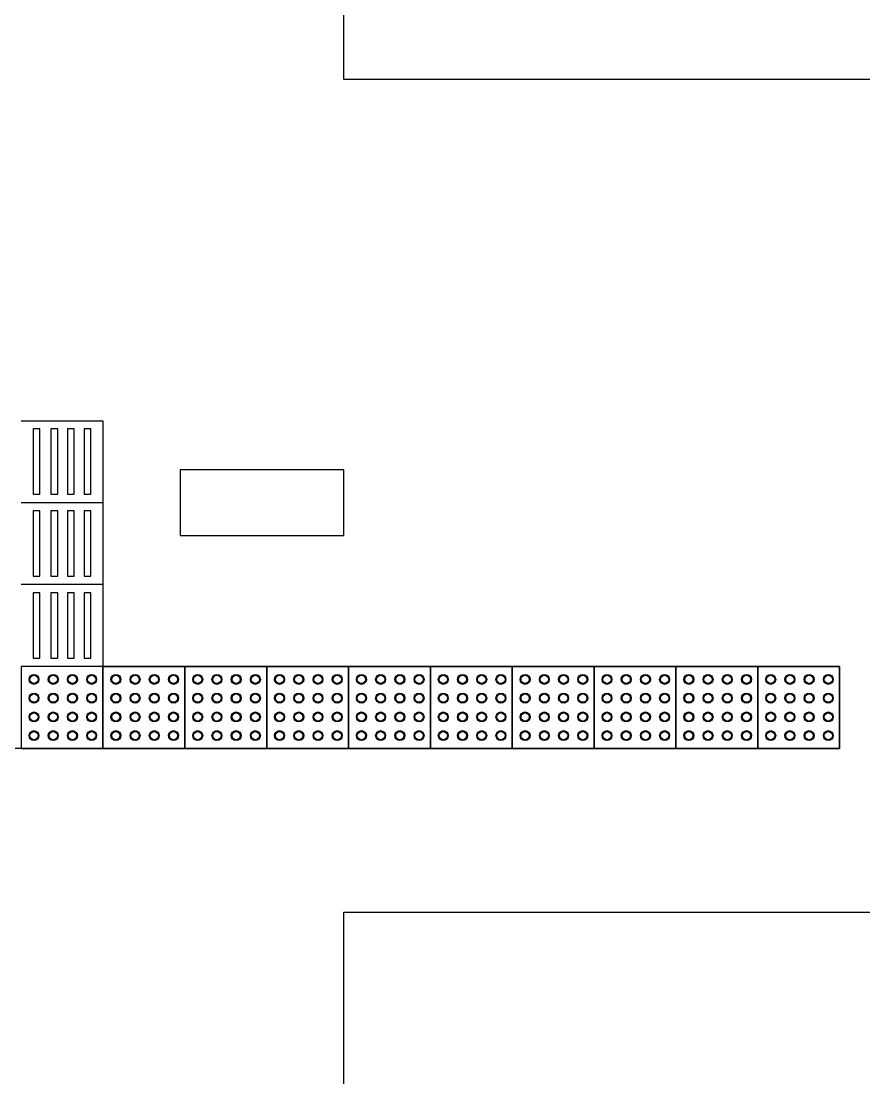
# Model space of a CAD drawing. Header units: metres. Extents: x 341 to 459, y 1341 to 1425.
# Drawn here: x 434.855 to 437.429, y 1391.608 to 1394.833 of the extents above; entities that cross this region are included whole.
import ezdxf

# ---------------------------------------------------------------- set-up
doc = ezdxf.new("R2010")
doc.units = ezdxf.units.M
for name, color, linetype in [('BASE DE CONCRETO', 251, 'Continuous'), ('Itens de detalhe', 7, 'Continuous'), ('Notas de texto-1', 7, 'Continuous')]:
    doc.layers.add(name, color=color, linetype=linetype)

# ---------------------------------------------------------------- blocks, each defined once
blk = doc.blocks.new('piso tatil')
at = {"layer": 'Itens de detalhe', "color": 252, "true_color": 0x939598, "extrusion": (0, 0, -1)}
for p, q in [((-76.9585, 43.9795), (-76.7085, 43.9795)), ((-76.9585, 43.9795), (-76.7085, 43.9795)), ((-76.7085, 43.9795), (-76.7085, 43.7295)), ((-76.7085, 43.9795), (-76.7085, 43.7295)), ((-76.9215, 43.9547), (-76.9215, 43.7552)), ((-76.9011, 43.9547), (-76.9215, 43.9547)), ((-76.9011, 43.7552), (-76.9011, 43.9547)), ((-76.8673, 43.9547), (-76.8673, 43.7552)), ((-76.8468, 43.9547), (-76.8673, 43.9547)), ((-76.8468, 43.7552), (-76.8468, 43.9547)), ((-76.8166, 43.9547), (-76.8166, 43.7552)), ((-76.7961, 43.9547), (-76.8166, 43.9547)), ((-76.7961, 43.7552), (-76.7961, 43.9547)), ((-76.7659, 43.9547), (-76.7659, 43.7552)), ((-76.7454, 43.9547), (-76.7659, 43.9547)), ((-76.7454, 43.7552), (-76.7454, 43.9547)), ((-76.9215, 43.7552), (-76.9011, 43.7552)), ((-76.8673, 43.7552), (-76.8468, 43.7552)), ((-76.8166, 43.7552), (-76.7961, 43.7552)), ((-76.7659, 43.7552), (-76.7454, 43.7552)), ((-76.7085, 43.7295), (-76.9585, 43.7295)), ((-76.7085, 43.7295), (-76.9585, 43.7295)), ((-76.9215, 43.7047), (-76.9215, 43.5052)), ((-76.9011, 43.7047), (-76.9215, 43.7047)), ((-76.9011, 43.5052), (-76.9011, 43.7047)), ((-76.8673, 43.7047), (-76.8673, 43.5052)), ((-76.8468, 43.7047), (-76.8673, 43.7047)), ((-76.8468, 43.5052), (-76.8468, 43.7047)), ((-76.8166, 43.7047), (-76.8166, 43.5052)), ((-76.7961, 43.7047), (-76.8166, 43.7047)), ((-76.7961, 43.5052), (-76.7961, 43.7047)), ((-76.7659, 43.7047), (-76.7659, 43.5052)), ((-76.7454, 43.7047), (-76.7659, 43.7047)), ((-76.7454, 43.5052), (-76.7454, 43.7047)), ((-76.7085, 43.7295), (-76.7085, 43.4795)), ((-76.7085, 43.7295), (-76.7085, 43.4795)), ((-76.7085, 43.4795), (-76.9585, 43.4795)), ((-76.7085, 43.4795), (-76.9585, 43.4795)), ((-76.9215, 43.5052), (-76.9011, 43.5052)), ((-76.8673, 43.5052), (-76.8468, 43.5052)), ((-76.8166, 43.5052), (-76.7961, 43.5052)), ((-76.7659, 43.5052), (-76.7454, 43.5052)), ((-76.7085, 43.4795), (-76.7085, 43.2295)), ((-76.7085, 43.4795), (-76.7085, 43.2295)), ((-76.9215, 43.4547), (-76.9215, 43.2552)), ((-76.9011, 43.4547), (-76.9215, 43.4547)), ((-76.9011, 43.2552), (-76.9011, 43.4547)), ((-76.8673, 43.4547), (-76.8673, 43.2552)), ((-76.8468, 43.4547), (-76.8673, 43.4547)), ((-76.8468, 43.2552), (-76.8468, 43.4547)), ((-76.8166, 43.4547), (-76.8166, 43.2552)), ((-76.7961, 43.4547), (-76.8166, 43.4547)), ((-76.7961, 43.2552), (-76.7961, 43.4547)), ((-76.7659, 43.4547), (-76.7659, 43.2552)), ((-76.7454, 43.4547), (-76.7659, 43.4547)), ((-76.7454, 43.2552), (-76.7454, 43.4547)), ((-76.9215, 43.2552), (-76.9011, 43.2552)), ((-76.8673, 43.2552), (-76.8468, 43.2552)), ((-76.8166, 43.2552), (-76.7961, 43.2552)), ((-76.7659, 43.2552), (-76.7454, 43.2552)), ((-76.7085, 43.2295), (-76.9585, 43.2295)), ((-76.7085, 43.2295), (-76.9585, 43.2295))]:
    blk.add_line(p, q, dxfattribs=at)
at = {"layer": 'Itens de detalhe', "color": 252, "true_color": 0x939598}
for p, q in [((-76.9585, 43.2295), (-76.9585, 42.9795)), ((-76.4585, 43.2295), (-76.7085, 43.2295)), ((-76.7085, 43.2295), (-76.4585, 43.2295)), ((-76.7085, 42.9795), (-76.7085, 43.2295)), ((-76.7085, 43.2295), (-76.7085, 42.9795)), ((-76.2085, 43.2295), (-76.4585, 43.2295)), ((-76.4585, 43.2295), (-76.2085, 43.2295)), ((-76.4585, 42.9795), (-76.4585, 43.2295)), ((-76.4585, 43.2295), (-76.4585, 42.9795)), ((-75.9585, 43.2295), (-76.2085, 43.2295)), ((-76.2085, 43.2295), (-75.9585, 43.2295)), ((-76.2085, 42.9795), (-76.2085, 43.2295)), ((-76.2085, 43.2295), (-76.2085, 42.9795)), ((-75.7085, 43.2295), (-75.9585, 43.2295)), ((-75.9585, 43.2295), (-75.7085, 43.2295)), ((-75.9585, 42.9795), (-75.9585, 43.2295)), ((-75.9585, 43.2295), (-75.9585, 42.9795)), ((-75.4585, 43.2295), (-75.7085, 43.2295)), ((-75.7085, 43.2295), (-75.4585, 43.2295)), ((-75.7085, 42.9795), (-75.7085, 43.2295)), ((-75.7085, 43.2295), (-75.7085, 42.9795)), ((-75.2085, 43.2295), (-75.4585, 43.2295)), ((-75.4585, 43.2295), (-75.2085, 43.2295)), ((-75.4585, 42.9795), (-75.4585, 43.2295)), ((-75.4585, 43.2295), (-75.4585, 42.9795)), ((-74.9585, 43.2295), (-75.2085, 43.2295)), ((-75.2085, 43.2295), (-74.9585, 43.2295)), ((-75.2085, 42.9795), (-75.2085, 43.2295)), ((-75.2085, 43.2295), (-75.2085, 42.9795)), ((-74.7085, 43.2295), (-74.9585, 43.2295)), ((-74.9585, 43.2295), (-74.7085, 43.2295)), ((-74.9585, 42.9795), (-74.9585, 43.2295)), ((-74.9585, 43.2295), (-74.9585, 42.9795)), ((-74.4585, 43.2295), (-74.7085, 43.2295)), ((-74.7085, 43.2295), (-74.4585, 43.2295)), ((-74.7085, 42.9795), (-74.7085, 43.2295)), ((-74.7085, 43.2295), (-74.7085, 42.9795)), ((-74.4585, 42.9795), (-74.4585, 43.2295)), ((-74.4585, 43.2295), (-74.4585, 42.9795)), ((-76.9585, 42.9795), (-77.2085, 42.9795)), ((-76.9585, 42.9795), (-76.7085, 42.9795)), ((-76.7085, 42.9795), (-76.9585, 42.9795)), ((-76.7085, 42.9795), (-76.4585, 42.9795)), ((-76.4585, 42.9795), (-76.7085, 42.9795)), ((-76.4585, 42.9795), (-76.2085, 42.9795)), ((-76.2085, 42.9795), (-76.4585, 42.9795)), ((-76.2085, 42.9795), (-75.9585, 42.9795)), ((-75.9585, 42.9795), (-76.2085, 42.9795)), ((-75.9585, 42.9795), (-75.7085, 42.9795)), ((-75.7085, 42.9795), (-75.9585, 42.9795)), ((-75.7085, 42.9795), (-75.4585, 42.9795)), ((-75.4585, 42.9795), (-75.7085, 42.9795)), ((-75.4585, 42.9795), (-75.2085, 42.9795)), ((-75.2085, 42.9795), (-75.4585, 42.9795)), ((-75.2085, 42.9795), (-74.9585, 42.9795)), ((-74.9585, 42.9795), (-75.2085, 42.9795)), ((-74.9585, 42.9795), (-74.7085, 42.9795)), ((-74.7085, 42.9795), (-74.9585, 42.9795)), ((-74.7085, 42.9795), (-74.4585, 42.9795)), ((-74.4585, 42.9795), (-74.7085, 42.9795))]:
    blk.add_line(p, q, dxfattribs=at)
for centre, radius in [((-76.9191, 43.1903), 0.0152), ((-76.9191, 43.1903), 0.0126), ((-76.8604, 43.1903), 0.0152), ((-76.8604, 43.1903), 0.0126), ((-76.8017, 43.1903), 0.0152), ((-76.8017, 43.1903), 0.0126), ((-76.743, 43.1903), 0.0152), ((-76.743, 43.1903), 0.0126), ((-76.6691, 43.1903), 0.0152), ((-76.6691, 43.1903), 0.0126), ((-76.6104, 43.1903), 0.0152), ((-76.6104, 43.1903), 0.0126), ((-76.5517, 43.1903), 0.0152), ((-76.5517, 43.1903), 0.0126), ((-76.493, 43.1903), 0.0152), ((-76.493, 43.1903), 0.0126), ((-76.4191, 43.1903), 0.0152), ((-76.4191, 43.1903), 0.0126), ((-76.3604, 43.1903), 0.0152), ((-76.3604, 43.1903), 0.0126), ((-76.3017, 43.1903), 0.0152), ((-76.3017, 43.1903), 0.0126), ((-76.243, 43.1903), 0.0152), ((-76.243, 43.1903), 0.0126), ((-76.1691, 43.1903), 0.0152), ((-76.1691, 43.1903), 0.0126), ((-76.1104, 43.1903), 0.0152), ((-76.1104, 43.1903), 0.0126), ((-76.0517, 43.1903), 0.0152), ((-76.0517, 43.1903), 0.0126), ((-75.993, 43.1903), 0.0152), ((-75.993, 43.1903), 0.0126), ((-75.9191, 43.1903), 0.0152), ((-75.9191, 43.1903), 0.0126), ((-75.8604, 43.1903), 0.0152), ((-75.8604, 43.1903), 0.0126), ((-75.8017, 43.1903), 0.0152), ((-75.8017, 43.1903), 0.0126), ((-75.743, 43.1903), 0.0152), ((-75.743, 43.1903), 0.0126), ((-75.6691, 43.1903), 0.0152), ((-75.6691, 43.1903), 0.0126), ((-75.6104, 43.1903), 0.0152), ((-75.6104, 43.1903), 0.0126), ((-75.5517, 43.1903), 0.0152), ((-75.5517, 43.1903), 0.0126), ((-75.493, 43.1903), 0.0152), ((-75.493, 43.1903), 0.0126), ((-75.4191, 43.1903), 0.0152), ((-75.4191, 43.1903), 0.0126), ((-75.3604, 43.1903), 0.0152), ((-75.3604, 43.1903), 0.0126), ((-75.3017, 43.1903), 0.0152), ((-75.3017, 43.1903), 0.0126), ((-75.243, 43.1903), 0.0152), ((-75.243, 43.1903), 0.0126), ((-75.1691, 43.1903), 0.0152), ((-75.1691, 43.1903), 0.0126), ((-75.1104, 43.1903), 0.0152), ((-75.1104, 43.1903), 0.0126), ((-75.0517, 43.1903), 0.0152), ((-75.0517, 43.1903), 0.0126), ((-74.993, 43.1903), 0.0152), ((-74.993, 43.1903), 0.0126), ((-74.9191, 43.1903), 0.0152), ((-74.9191, 43.1903), 0.0126), ((-74.8604, 43.1903), 0.0152), ((-74.8604, 43.1903), 0.0126), ((-74.8017, 43.1903), 0.0152), ((-74.8017, 43.1903), 0.0126), ((-74.743, 43.1903), 0.0152), ((-74.743, 43.1903), 0.0126), ((-74.6691, 43.1903), 0.0152), ((-74.6691, 43.1903), 0.0126), ((-74.6104, 43.1903), 0.0152), ((-74.6104, 43.1903), 0.0126), ((-74.5517, 43.1903), 0.0152), ((-74.5517, 43.1903), 0.0126), ((-74.493, 43.1903), 0.0152), ((-74.493, 43.1903), 0.0126), ((-76.9191, 43.1332), 0.0152), ((-76.9191, 43.1332), 0.0126), ((-76.8604, 43.1332), 0.0152), ((-76.8604, 43.1332), 0.0126), ((-76.8017, 43.1332), 0.0152), ((-76.8017, 43.1332), 0.0126), ((-76.743, 43.1332), 0.0152), ((-76.743, 43.1332), 0.0126), ((-76.6691, 43.1332), 0.0152), ((-76.6691, 43.1332), 0.0126), ((-76.6104, 43.1332), 0.0152), ((-76.6104, 43.1332), 0.0126), ((-76.5517, 43.1332), 0.0152), ((-76.5517, 43.1332), 0.0126), ((-76.493, 43.1332), 0.0152), ((-76.493, 43.1332), 0.0126), ((-76.4191, 43.1332), 0.0152), ((-76.4191, 43.1332), 0.0126), ((-76.3604, 43.1332), 0.0152), ((-76.3604, 43.1332), 0.0126), ((-76.3017, 43.1332), 0.0152), ((-76.3017, 43.1332), 0.0126), ((-76.243, 43.1332), 0.0152), ((-76.243, 43.1332), 0.0126), ((-76.1691, 43.1332), 0.0152), ((-76.1691, 43.1332), 0.0126), ((-76.1104, 43.1332), 0.0152), ((-76.1104, 43.1332), 0.0126), ((-76.0517, 43.1332), 0.0152), ((-76.0517, 43.1332), 0.0126), ((-75.993, 43.1332), 0.0152), ((-75.993, 43.1332), 0.0126), ((-75.9191, 43.1332), 0.0152), ((-75.9191, 43.1332), 0.0126), ((-75.8604, 43.1332), 0.0152), ((-75.8604, 43.1332), 0.0126), ((-75.8017, 43.1332), 0.0152), ((-75.8017, 43.1332), 0.0126), ((-75.743, 43.1332), 0.0152), ((-75.743, 43.1332), 0.0126), ((-75.6691, 43.1332), 0.0152), ((-75.6691, 43.1332), 0.0126), ((-75.6104, 43.1332), 0.0152), ((-75.6104, 43.1332), 0.0126), ((-75.5517, 43.1332), 0.0152), ((-75.5517, 43.1332), 0.0126), ((-75.493, 43.1332), 0.0152), ((-75.493, 43.1332), 0.0126), ((-75.4191, 43.1332), 0.0152), ((-75.4191, 43.1332), 0.0126), ((-75.3604, 43.1332), 0.0152), ((-75.3604, 43.1332), 0.0126), ((-75.3017, 43.1332), 0.0152), ((-75.3017, 43.1332), 0.0126), ((-75.243, 43.1332), 0.0152), ((-75.243, 43.1332), 0.0126), ((-75.1691, 43.1332), 0.0152), ((-75.1691, 43.1332), 0.0126), ((-75.1104, 43.1332), 0.0152), ((-75.1104, 43.1332), 0.0126), ((-75.0517, 43.1332), 0.0152), ((-75.0517, 43.1332), 0.0126), ((-74.993, 43.1332), 0.0152), ((-74.993, 43.1332), 0.0126), ((-74.9191, 43.1332), 0.0152), ((-74.9191, 43.1332), 0.0126), ((-74.8604, 43.1332), 0.0152), ((-74.8604, 43.1332), 0.0126), ((-74.8017, 43.1332), 0.0152), ((-74.8017, 43.1332), 0.0126), ((-74.743, 43.1332), 0.0152), ((-74.743, 43.1332), 0.0126), ((-74.6691, 43.1332), 0.0152), ((-74.6691, 43.1332), 0.0126), ((-74.6104, 43.1332), 0.0152), ((-74.6104, 43.1332), 0.0126), ((-74.5517, 43.1332), 0.0152), ((-74.5517, 43.1332), 0.0126), ((-74.493, 43.1332), 0.0152), ((-74.493, 43.1332), 0.0126), ((-76.9191, 43.0757), 0.0152), ((-76.8604, 43.0757), 0.0152), ((-76.8017, 43.0757), 0.0152), ((-76.743, 43.0757), 0.0152), ((-76.6691, 43.0757), 0.0152), ((-76.6104, 43.0757), 0.0152), ((-76.5517, 43.0757), 0.0152), ((-76.493, 43.0757), 0.0152), ((-76.4191, 43.0757), 0.0152), ((-76.3604, 43.0757), 0.0152), ((-76.3017, 43.0757), 0.0152), ((-76.243, 43.0757), 0.0152), ((-76.1691, 43.0757), 0.0152), ((-76.1104, 43.0757), 0.0152), ((-76.0517, 43.0757), 0.0152), ((-75.993, 43.0757), 0.0152), ((-75.9191, 43.0757), 0.0152), ((-75.8604, 43.0757), 0.0152), ((-75.8017, 43.0757), 0.0152), ((-75.743, 43.0757), 0.0152), ((-75.6691, 43.0757), 0.0152), ((-75.6104, 43.0757), 0.0152), ((-75.5517, 43.0757), 0.0152), ((-75.493, 43.0757), 0.0152), ((-75.4191, 43.0757), 0.0152), ((-75.3604, 43.0757), 0.0152), ((-75.3017, 43.0757), 0.0152), ((-75.243, 43.0757), 0.0152), ((-75.1691, 43.0757), 0.0152), ((-75.1104, 43.0757), 0.0152), ((-75.0517, 43.0757), 0.0152), ((-74.993, 43.0757), 0.0152), ((-74.9191, 43.0757), 0.0152), ((-74.8604, 43.0757), 0.0152), ((-74.8017, 43.0757), 0.0152), ((-74.743, 43.0757), 0.0152), ((-74.6691, 43.0757), 0.0152), ((-74.6104, 43.0757), 0.0152), ((-74.5517, 43.0757), 0.0152), ((-74.493, 43.0757), 0.0152), ((-76.9191, 43.0757), 0.0126), ((-76.8604, 43.0757), 0.0126), ((-76.8017, 43.0757), 0.0126), ((-76.743, 43.0757), 0.0126), ((-76.6691, 43.0757), 0.0126), ((-76.6104, 43.0757), 0.0126), ((-76.5517, 43.0757), 0.0126), ((-76.493, 43.0757), 0.0126), ((-76.4191, 43.0757), 0.0126), ((-76.3604, 43.0757), 0.0126), ((-76.3017, 43.0757), 0.0126), ((-76.243, 43.0757), 0.0126), ((-76.1691, 43.0757), 0.0126), ((-76.1104, 43.0757), 0.0126), ((-76.0517, 43.0757), 0.0126), ((-75.993, 43.0757), 0.0126), ((-75.9191, 43.0757), 0.0126), ((-75.8604, 43.0757), 0.0126), ((-75.8017, 43.0757), 0.0126), ((-75.743, 43.0757), 0.0126), ((-75.6691, 43.0757), 0.0126), ((-75.6104, 43.0757), 0.0126), ((-75.5517, 43.0757), 0.0126), ((-75.493, 43.0757), 0.0126), ((-75.4191, 43.0757), 0.0126), ((-75.3604, 43.0757), 0.0126), ((-75.3017, 43.0757), 0.0126), ((-75.243, 43.0757), 0.0126), ((-75.1691, 43.0757), 0.0126), ((-75.1104, 43.0757), 0.0126), ((-75.0517, 43.0757), 0.0126), ((-74.993, 43.0757), 0.0126), ((-74.9191, 43.0757), 0.0126), ((-74.8604, 43.0757), 0.0126), ((-74.8017, 43.0757), 0.0126), ((-74.743, 43.0757), 0.0126), ((-74.6691, 43.0757), 0.0126), ((-74.6104, 43.0757), 0.0126), ((-74.5517, 43.0757), 0.0126), ((-74.493, 43.0757), 0.0126), ((-76.9191, 43.0187), 0.0152), ((-76.9191, 43.0187), 0.0126), ((-76.8604, 43.0187), 0.0152), ((-76.8604, 43.0187), 0.0126), ((-76.8017, 43.0187), 0.0152), ((-76.8017, 43.0187), 0.0126), ((-76.743, 43.0187), 0.0152), ((-76.743, 43.0187), 0.0126), ((-76.6691, 43.0187), 0.0152), ((-76.6691, 43.0187), 0.0126), ((-76.6104, 43.0187), 0.0152), ((-76.6104, 43.0187), 0.0126), ((-76.5517, 43.0187), 0.0152), ((-76.5517, 43.0187), 0.0126), ((-76.493, 43.0187), 0.0152), ((-76.493, 43.0187), 0.0126), ((-76.4191, 43.0187), 0.0152), ((-76.4191, 43.0187), 0.0126), ((-76.3604, 43.0187), 0.0152), ((-76.3604, 43.0187), 0.0126), ((-76.3017, 43.0187), 0.0152), ((-76.3017, 43.0187), 0.0126), ((-76.243, 43.0187), 0.0152), ((-76.243, 43.0187), 0.0126), ((-76.1691, 43.0187), 0.0152), ((-76.1691, 43.0187), 0.0126), ((-76.1104, 43.0187), 0.0152), ((-76.1104, 43.0187), 0.0126), ((-76.0517, 43.0187), 0.0152), ((-76.0517, 43.0187), 0.0126), ((-75.993, 43.0187), 0.0152), ((-75.993, 43.0187), 0.0126), ((-75.9191, 43.0187), 0.0152), ((-75.9191, 43.0187), 0.0126), ((-75.8604, 43.0187), 0.0152), ((-75.8604, 43.0187), 0.0126), ((-75.8017, 43.0187), 0.0152), ((-75.8017, 43.0187), 0.0126), ((-75.743, 43.0187), 0.0152), ((-75.743, 43.0187), 0.0126), ((-75.6691, 43.0187), 0.0152), ((-75.6691, 43.0187), 0.0126), ((-75.6104, 43.0187), 0.0152), ((-75.6104, 43.0187), 0.0126), ((-75.5517, 43.0187), 0.0152), ((-75.5517, 43.0187), 0.0126), ((-75.493, 43.0187), 0.0152), ((-75.493, 43.0187), 0.0126), ((-75.4191, 43.0187), 0.0152), ((-75.4191, 43.0187), 0.0126), ((-75.3604, 43.0187), 0.0152), ((-75.3604, 43.0187), 0.0126), ((-75.3017, 43.0187), 0.0152), ((-75.3017, 43.0187), 0.0126), ((-75.243, 43.0187), 0.0152), ((-75.243, 43.0187), 0.0126), ((-75.1691, 43.0187), 0.0152), ((-75.1691, 43.0187), 0.0126), ((-75.1104, 43.0187), 0.0152), ((-75.1104, 43.0187), 0.0126), ((-75.0517, 43.0187), 0.0152), ((-75.0517, 43.0187), 0.0126), ((-74.993, 43.0187), 0.0152), ((-74.993, 43.0187), 0.0126), ((-74.9191, 43.0187), 0.0152), ((-74.9191, 43.0187), 0.0126), ((-74.8604, 43.0187), 0.0152), ((-74.8604, 43.0187), 0.0126), ((-74.8017, 43.0187), 0.0152), ((-74.8017, 43.0187), 0.0126), ((-74.743, 43.0187), 0.0152), ((-74.743, 43.0187), 0.0126), ((-74.6691, 43.0187), 0.0152), ((-74.6691, 43.0187), 0.0126), ((-74.6104, 43.0187), 0.0152), ((-74.6104, 43.0187), 0.0126), ((-74.5517, 43.0187), 0.0152), ((-74.5517, 43.0187), 0.0126), ((-74.493, 43.0187), 0.0152), ((-74.493, 43.0187), 0.0126)]:
    blk.add_circle(centre, radius, dxfattribs=at)

msp = doc.modelspace()

# ---------------------------------------------------------------- linework, layer by layer
at = {"layer": 'BASE DE CONCRETO', "color": 252, "true_color": 0x939598}
for p, q in [((435.8414, 1394.6549), (435.8414, 1397.5942)), ((440.3567, 1394.6549), (435.8414, 1394.6549)), ((435.8414, 1389.1796), (435.8414, 1392.1135)), ((435.8414, 1392.1135), (440.3567, 1392.1135))]:
    msp.add_line(p, q, dxfattribs=at)
at = {"layer": 'Notas de texto-1', "color": 252, "true_color": 0x939598}
msp.add_lwpolyline([(435.8414, 1393.4635), (435.3414, 1393.4635), (435.3414, 1393.2635), (435.8414, 1393.2635)], close=True, dxfattribs=at)

# ---------------------------------------------------------------- block references
msp.add_blockref('piso tatil', (511.8138, 1349.634), dxfattribs=at)

doc.saveas('drawing.dxf')
